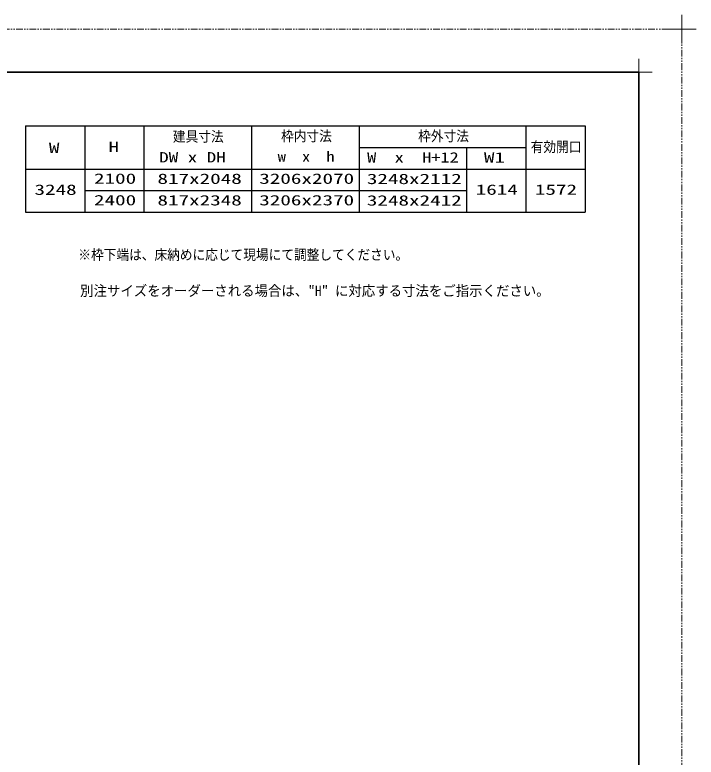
# Model space of a CAD drawing. Units: millimetres, scale not verified. Extents: x -1306 to 1306, y -607 to 607.
# Drawn here: x -233 to 400, y -83 to 607 of the extents above; entities that cross this region are included whole.
import ezdxf
from ezdxf.enums import TextEntityAlignment as Align

# ---------------------------------------------------------------- set-up
doc = ezdxf.new("R2010")
doc.units = ezdxf.units.MM
doc.header["$LTSCALE"] = 5
doc.linetypes.add('USER1', pattern=[2.5, 1.25, -0.25, 0.25, -0.25, 0.25, -0.25])
for name, color, linetype, lineweight in [('0-1_線(黄)', 2, 'Continuous', 15), ('0-3_陰線', 4, 'USER1', 9), ('0-D_線(白)', 7, 'Continuous', 30), ('1-4_DEFPOINTS', 7, 'Continuous', 5), ('1-7_図面枠', 7, 'Continuous', 35), ('1-8_一般', 7, 'Continuous', 5)]:
    doc.layers.add(name, color=color, linetype=linetype, lineweight=lineweight)
doc.styles.add('ＭＳ ゴシック', font='')
doc.styles.get('ＭＳ ゴシック').set_extended_font_data('MS Gothic')

# ---------------------------------------------------------------- blocks, each defined once
blk = doc.blocks.new('グループ-13-1')
at = {"layer": '1-8_一般'}
for p, q in [((62041.6, -14029.5), (62041.6, -13365.5)), ((61709.6, -13697.5), (62373.6, -13697.5))]:
    blk.add_line(p, q, dxfattribs=at)

msp = doc.modelspace()

# ---------------------------------------------------------------- linework, layer by layer
at = {"layer": '0-3_陰線'}
for p, q in [((387.036, 594), (-1292.964, 594)), ((387.036, -594), (387.036, 594))]:
    msp.add_line(p, q, dxfattribs=at)
at = {"layer": '0-D_線(白)'}
for p, q in [((-222.964, 504), (-222.964, 424)), ((-222.964, 504), (297.036, 504)), ((-167.964, 504), (-167.964, 424)), ((-112.964, 504), (-112.964, 424)), ((-12.964, 504), (-12.964, 424)), ((87.036, 504), (87.036, 424)), ((242.036, 504), (242.036, 424)), ((297.036, 504), (297.036, 424)), ((87.036, 484), (242.036, 484)), ((187.036, 484), (187.036, 424)), ((-222.964, 464), (297.036, 464)), ((-167.964, 464), (-112.964, 464))]:
    msp.add_line(p, q, dxfattribs=at)
for points in [[(-167.964, 444), (-112.964, 444), (187.036, 444)], [(-222.964, 424), (-112.964, 424), (297.036, 424)]]:
    msp.add_lwpolyline(points, dxfattribs=at)
at = {"layer": '1-4_DEFPOINTS'}
for p, q in [((347.036, 541.55), (347.036, 566.45)), ((334.586, 554), (359.486, 554))]:
    msp.add_line(p, q, dxfattribs=at)
at = {"layer": '1-7_図面枠'}
msp.add_lwpolyline([(-1252.964, -554), (347.036, -554), (347.036, 554), (-1252.964, 554)], close=True, dxfattribs=at)

# ---------------------------------------------------------------- block references
at = {"layer": '0-3_陰線', "xscale": 0.04, "yscale": 0.04}
msp.add_blockref('グループ-13-1', (-2094.629, 1141.9), dxfattribs=at)

# ---------------------------------------------------------------- texts
at = {"layer": '0-1_線(黄)', "style": 'ＭＳ ゴシック'}
for s, height, width, p in [('建具寸法', 9.604, 0.9, (-85.965, 486.519)), ('枠内寸法', 9.604, 0.9, (14.562, 487.002)), ('枠外寸法', 9.604, 0.9, (141.949, 487.002)), ('有効開口', 9.604, 0.9, (246.543, 476.887)), ('W', 9.604, 1.5, (-201.217, 475.906)), ('H', 9.604, 1.5, (-145.826, 476.887)), ('DW x DH', 9.621, 1.35, (-98.728, 467.19)), ('w\u3000x\u3000h', 9.621, 1.15, (11.46, 467.877)), ('W\u3000x\u3000H+12', 9.621, 1.3, (94.533, 467.122)), ('W1', 9.604, 1.5, (203.078, 467.122)), ('2100', 9.604, 1.5, (-159.301, 447.408)), ('817x2048', 9.604, 1.5, (-100.324, 447.282)), ('3206x2070', 9.604, 1.5, (-5.729, 447.348)), ('3248x2112', 9.604, 1.5, (94.271, 447.136)), ('3248', 9.604, 1.5, (-214.621, 437.121)), ('1614', 9.604, 1.5, (195.433, 437.157)), ('1572', 9.604, 1.5, (250.433, 437.157)), ('2400', 9.604, 1.5, (-159.301, 427.408)), ('817x2348', 9.604, 1.5, (-100.324, 427.282)), ('3206x2370', 9.604, 1.5, (-5.729, 427.348)), ('3248x2412', 9.604, 1.5, (94.271, 427.136)), ('※枠下端は、床納めに応じて現場にて調整してください。', 9.604, 0.9, (-173.831, 376.728)), ('別注サイズをオーダーされる場合は、"H" に対応する寸法をご指示ください。', 9.621, 0.95, (-172.138, 343.195))]:
    msp.add_text(s, height=height, dxfattribs=dict(at, width=width)).set_placement(p, align=Align.BOTTOM_LEFT)

doc.saveas('drawing.dxf')
